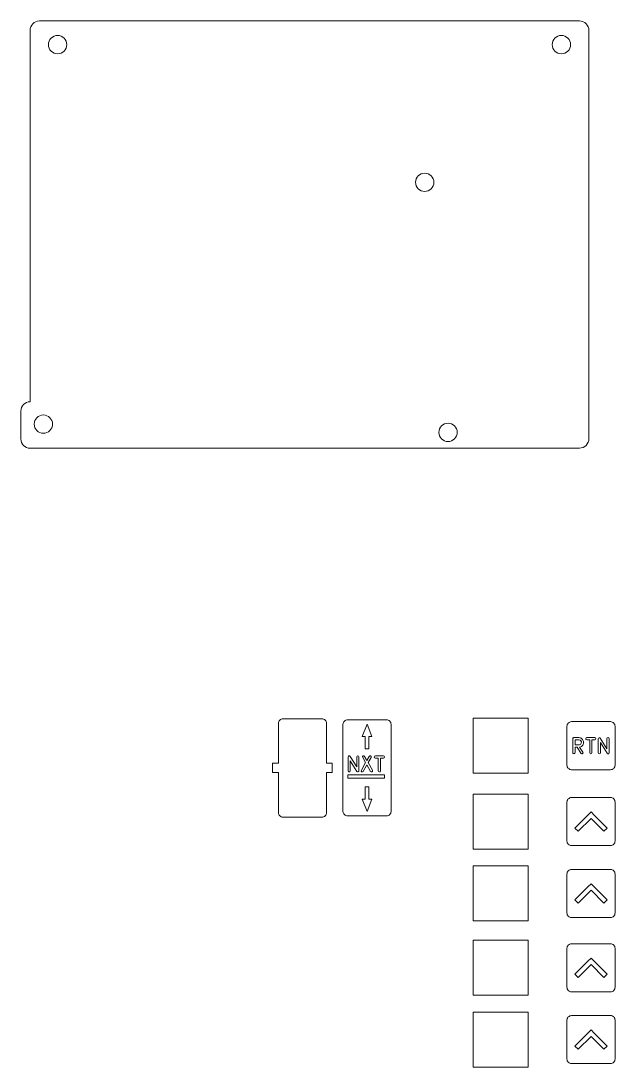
# Model space of a CAD drawing. Header units: millimetres. Extents: x -246 to 62, y -173 to 125.
# Drawn here: x -246.4 to -116.7, y -103.7 to 124.9 of the extents above; entities that cross this region are included whole.
import ezdxf

# ---------------------------------------------------------------- set-up
doc = ezdxf.new("R2010")
doc.units = ezdxf.units.MM
doc.header["$MEASUREMENT"] = 0
doc.layers.add('Cut', color=7, linetype='Continuous')
doc.layers.add('Engrave', color=7, linetype='Continuous')

msp = doc.modelspace()

# ---------------------------------------------------------------- linework, layer by layer
at = {"layer": 'Cut', "color": 250, "lineweight": 9}
for centre in [(-238.3665, 119.7072), (-128.3665, 119.7072), (-158.2131, 89.6228), (-241.4665, 36.7976), (-153.1131, 34.9976)]:
    msp.add_ellipse(centre, major_axis=(0, 2), ratio=1, dxfattribs=at)
for points, knots in [([(-242.299, 124.8822), (-242.299, 124.8822), (-124.4339, 124.8822), (-124.4339, 124.8822), (-124.4339, 124.8822), (-123.2968, 124.8822), (-122.3665, 123.9384), (-122.3665, 122.7847), (-122.3665, 122.7847), (-122.3665, 122.7847), (-122.3665, 33.6423), (-122.3665, 33.6423), (-122.3665, 33.6423), (-122.3665, 32.4886), (-123.2968, 31.5448), (-124.4339, 31.5448), (-124.4339, 31.5448), (-124.4339, 31.5448), (-228.3667, 31.5448), (-228.3667, 31.5448), (-228.3667, 31.5448), (-228.3667, 31.5448), (-242.299, 31.5448), (-242.299, 31.5448), (-242.299, 31.5448), (-242.299, 31.5448), (-244.3665, 31.5448), (-244.3665, 31.5448), (-244.3665, 31.5448), (-245.4667, 31.5448), (-246.3666, 32.4579), (-246.3666, 33.5739), (-246.3666, 33.5739), (-246.3666, 33.5739), (-246.3666, 39.6611), (-246.3666, 39.6611), (-246.3666, 39.6611), (-246.3666, 40.7771), (-245.4667, 41.6902), (-244.3665, 41.6902), (-244.3665, 41.6902), (-244.3665, 41.6902), (-244.3665, 122.7847), (-244.3665, 122.7847), (-244.3665, 122.7847), (-244.3665, 123.9384), (-243.4362, 124.8822), (-242.299, 124.8822)], [0, 0, 0, 0, 0.07692308, 0.07692308, 0.07692308, 0.07692308, 0.15384615, 0.15384615, 0.15384615, 0.15384615, 0.23076923, 0.23076923, 0.23076923, 0.23076923, 0.30769231, 0.30769231, 0.30769231, 0.30769231, 0.38461538, 0.38461538, 0.38461538, 0.38461538, 0.46153846, 0.46153846, 0.46153846, 0.46153846, 0.53846154, 0.53846154, 0.53846154, 0.53846154, 0.61538462, 0.61538462, 0.61538462, 0.61538462, 0.69230769, 0.69230769, 0.69230769, 0.69230769, 0.76923077, 0.76923077, 0.76923077, 0.76923077, 0.84615385, 0.84615385, 0.84615385, 0.84615385, 1, 1, 1, 1]), ([(-179.6633, -39.2931), (-179.6633, -39.2931), (-178.4133, -39.2931), (-178.4133, -39.2931), (-178.4133, -39.2931), (-178.4133, -39.2931), (-178.4133, -37.2931), (-178.4133, -37.2931), (-178.4133, -37.2931), (-178.4133, -37.2931), (-179.6633, -37.2931), (-179.6633, -37.2931), (-179.6633, -37.2931), (-179.6633, -37.2931), (-179.6633, -28.5431), (-179.6633, -28.5431), (-179.6633, -28.5431), (-179.6631, -28.2781), (-179.7682, -28.0238), (-179.9555, -27.8363), (-179.9555, -27.8363), (-180.1428, -27.6487), (-180.3982, -27.5433), (-180.6633, -27.5431), (-180.6633, -27.5431), (-180.6633, -27.5431), (-189.1633, -27.5431), (-189.1633, -27.5431), (-189.1633, -27.5431), (-189.4283, -27.5429), (-189.6826, -27.6481), (-189.8701, -27.8354), (-189.8701, -27.8354), (-190.0577, -28.0227), (-190.1631, -28.2781), (-190.1633, -28.5431), (-190.1633, -28.5431), (-190.1633, -28.5431), (-190.1633, -37.2931), (-190.1633, -37.2931), (-190.1633, -37.2931), (-190.1633, -37.2931), (-191.4133, -37.2931), (-191.4133, -37.2931), (-191.4133, -37.2931), (-191.4133, -37.2931), (-191.4133, -39.2931), (-191.4133, -39.2931), (-191.4133, -39.2931), (-191.4133, -39.2931), (-190.1633, -39.2931), (-190.1633, -39.2931), (-190.1633, -39.2931), (-190.1633, -39.2931), (-190.1633, -48.0431), (-190.1633, -48.0431), (-190.1633, -48.0431), (-190.1634, -48.3082), (-190.0583, -48.5624), (-189.871, -48.75), (-189.871, -48.75), (-189.6837, -48.9375), (-189.4283, -49.0429), (-189.1633, -49.0431), (-189.1633, -49.0431), (-189.1633, -49.0431), (-180.6633, -49.0431), (-180.6633, -49.0431), (-180.6633, -49.0431), (-180.3982, -49.0433), (-180.144, -48.9381), (-179.9564, -48.7509), (-179.9564, -48.7509), (-179.7689, -48.5636), (-179.6634, -48.3082), (-179.6633, -48.0431), (-179.6633, -48.0431), (-179.6633, -48.0431), (-179.6633, -39.2931), (-179.6633, -39.2931)], [0, 0, 0, 0, 0.04761905, 0.04761905, 0.04761905, 0.04761905, 0.0952381, 0.0952381, 0.0952381, 0.0952381, 0.14285714, 0.14285714, 0.14285714, 0.14285714, 0.19047619, 0.19047619, 0.19047619, 0.19047619, 0.23809524, 0.23809524, 0.23809524, 0.23809524, 0.28571429, 0.28571429, 0.28571429, 0.28571429, 0.33333333, 0.33333333, 0.33333333, 0.33333333, 0.38095238, 0.38095238, 0.38095238, 0.38095238, 0.42857143, 0.42857143, 0.42857143, 0.42857143, 0.47619048, 0.47619048, 0.47619048, 0.47619048, 0.52380952, 0.52380952, 0.52380952, 0.52380952, 0.57142857, 0.57142857, 0.57142857, 0.57142857, 0.61904762, 0.61904762, 0.61904762, 0.61904762, 0.66666667, 0.66666667, 0.66666667, 0.66666667, 0.71428571, 0.71428571, 0.71428571, 0.71428571, 0.76190476, 0.76190476, 0.76190476, 0.76190476, 0.80952381, 0.80952381, 0.80952381, 0.80952381, 0.85714286, 0.85714286, 0.85714286, 0.85714286, 0.9047619, 0.9047619, 0.9047619, 0.9047619, 1, 1, 1, 1]), ([(-166.5522, -48.793), (-166.5522, -48.793), (-175.0522, -48.793), (-175.0522, -48.793), (-175.0522, -48.793), (-175.3172, -48.7931), (-175.5715, -48.6904), (-175.759, -48.5075), (-175.759, -48.5075), (-175.9466, -48.3246), (-176.052, -48.0751), (-176.0522, -47.8163), (-176.0522, -47.8163), (-176.0522, -47.8163), (-176.0522, -28.7699), (-176.0522, -28.7699), (-176.0522, -28.7699), (-176.0523, -28.511), (-175.9472, -28.2627), (-175.7599, -28.0795), (-175.7599, -28.0795), (-175.5726, -27.8963), (-175.3172, -27.7933), (-175.0522, -27.7932), (-175.0522, -27.7932), (-175.0522, -27.7932), (-166.5522, -27.7932), (-166.5522, -27.7932), (-166.5522, -27.7932), (-166.2871, -27.793), (-166.0329, -27.8957), (-165.8453, -28.0786), (-165.8453, -28.0786), (-165.6578, -28.2615), (-165.5523, -28.511), (-165.5522, -28.7699), (-165.5522, -28.7699), (-165.5522, -28.7699), (-165.5522, -47.8163), (-165.5522, -47.8163), (-165.5522, -47.8163), (-165.552, -48.0751), (-165.6571, -48.3235), (-165.8444, -48.5066), (-165.8444, -48.5066), (-166.0317, -48.6898), (-166.2871, -48.7928), (-166.5522, -48.793)], [0, 0, 0, 0, 0.07692308, 0.07692308, 0.07692308, 0.07692308, 0.15384615, 0.15384615, 0.15384615, 0.15384615, 0.23076923, 0.23076923, 0.23076923, 0.23076923, 0.30769231, 0.30769231, 0.30769231, 0.30769231, 0.38461538, 0.38461538, 0.38461538, 0.38461538, 0.46153846, 0.46153846, 0.46153846, 0.46153846, 0.53846154, 0.53846154, 0.53846154, 0.53846154, 0.61538462, 0.61538462, 0.61538462, 0.61538462, 0.69230769, 0.69230769, 0.69230769, 0.69230769, 0.76923077, 0.76923077, 0.76923077, 0.76923077, 0.84615385, 0.84615385, 0.84615385, 0.84615385, 1, 1, 1, 1]), ([(-147.6575, -39.4445), (-147.6575, -39.4445), (-135.6575, -39.4445), (-135.6575, -39.4445), (-135.6575, -39.4445), (-135.6575, -39.4445), (-135.6575, -27.4445), (-135.6575, -27.4445), (-135.6575, -27.4445), (-135.6575, -27.4445), (-147.6575, -27.4445), (-147.6575, -27.4445), (-147.6575, -27.4445), (-147.6575, -27.4445), (-147.6575, -39.4445), (-147.6575, -39.4445)], [0, 0, 0, 0, 0.2, 0.2, 0.2, 0.2, 0.4, 0.4, 0.4, 0.4, 0.6, 0.6, 0.6, 0.6, 1, 1, 1, 1]), ([(-117.6521, -38.6945), (-117.6521, -38.6945), (-126.1521, -38.6945), (-126.1521, -38.6945), (-126.1521, -38.6945), (-126.4171, -38.6947), (-126.6714, -38.5896), (-126.8589, -38.4023), (-126.8589, -38.4023), (-127.0465, -38.215), (-127.1519, -37.9596), (-127.1521, -37.6945), (-127.1521, -37.6945), (-127.1521, -37.6945), (-127.1521, -29.1945), (-127.1521, -29.1945), (-127.1521, -29.1945), (-127.1522, -28.9295), (-127.0471, -28.6752), (-126.8598, -28.4877), (-126.8598, -28.4877), (-126.6725, -28.3001), (-126.4171, -28.1947), (-126.1521, -28.1945), (-126.1521, -28.1945), (-126.1521, -28.1945), (-117.6521, -28.1945), (-117.6521, -28.1945), (-117.6521, -28.1945), (-117.387, -28.1944), (-117.1328, -28.2995), (-116.9452, -28.4868), (-116.9452, -28.4868), (-116.7577, -28.6741), (-116.6522, -28.9295), (-116.6521, -29.1945), (-116.6521, -29.1945), (-116.6521, -29.1945), (-116.6521, -37.6945), (-116.6521, -37.6945), (-116.6521, -37.6945), (-116.6519, -37.9596), (-116.757, -38.2138), (-116.9443, -38.4014), (-116.9443, -38.4014), (-117.1316, -38.5889), (-117.387, -38.6944), (-117.6521, -38.6945)], [0, 0, 0, 0, 0.07692308, 0.07692308, 0.07692308, 0.07692308, 0.15384615, 0.15384615, 0.15384615, 0.15384615, 0.23076923, 0.23076923, 0.23076923, 0.23076923, 0.30769231, 0.30769231, 0.30769231, 0.30769231, 0.38461538, 0.38461538, 0.38461538, 0.38461538, 0.46153846, 0.46153846, 0.46153846, 0.46153846, 0.53846154, 0.53846154, 0.53846154, 0.53846154, 0.61538462, 0.61538462, 0.61538462, 0.61538462, 0.69230769, 0.69230769, 0.69230769, 0.69230769, 0.76923077, 0.76923077, 0.76923077, 0.76923077, 0.84615385, 0.84615385, 0.84615385, 0.84615385, 1, 1, 1, 1]), ([(-147.6575, -56.025), (-147.6575, -56.025), (-135.6575, -56.025), (-135.6575, -56.025), (-135.6575, -56.025), (-135.6575, -56.025), (-135.6575, -44.025), (-135.6575, -44.025), (-135.6575, -44.025), (-135.6575, -44.025), (-147.6575, -44.025), (-147.6575, -44.025), (-147.6575, -44.025), (-147.6575, -44.025), (-147.6575, -56.025), (-147.6575, -56.025)], [0, 0, 0, 0, 0.2, 0.2, 0.2, 0.2, 0.4, 0.4, 0.4, 0.4, 0.6, 0.6, 0.6, 0.6, 1, 1, 1, 1]), ([(-117.6521, -55.275), (-117.6521, -55.275), (-126.1521, -55.275), (-126.1521, -55.275), (-126.1521, -55.275), (-126.4171, -55.2752), (-126.6714, -55.1701), (-126.8589, -54.9828), (-126.8589, -54.9828), (-127.0465, -54.7955), (-127.1519, -54.5401), (-127.1521, -54.275), (-127.1521, -54.275), (-127.1521, -54.275), (-127.1521, -45.775), (-127.1521, -45.775), (-127.1521, -45.775), (-127.1522, -45.51), (-127.0471, -45.2557), (-126.8598, -45.0682), (-126.8598, -45.0682), (-126.6725, -44.8806), (-126.4171, -44.7752), (-126.1521, -44.775), (-126.1521, -44.775), (-126.1521, -44.775), (-117.6521, -44.775), (-117.6521, -44.775), (-117.6521, -44.775), (-117.387, -44.7749), (-117.1328, -44.88), (-116.9452, -45.0673), (-116.9452, -45.0673), (-116.7577, -45.2546), (-116.6522, -45.51), (-116.6521, -45.775), (-116.6521, -45.775), (-116.6521, -45.775), (-116.6521, -54.275), (-116.6521, -54.275), (-116.6521, -54.275), (-116.6519, -54.5401), (-116.757, -54.7943), (-116.9443, -54.9819), (-116.9443, -54.9819), (-117.1316, -55.1694), (-117.387, -55.2749), (-117.6521, -55.275)], [0, 0, 0, 0, 0.07692308, 0.07692308, 0.07692308, 0.07692308, 0.15384615, 0.15384615, 0.15384615, 0.15384615, 0.23076923, 0.23076923, 0.23076923, 0.23076923, 0.30769231, 0.30769231, 0.30769231, 0.30769231, 0.38461538, 0.38461538, 0.38461538, 0.38461538, 0.46153846, 0.46153846, 0.46153846, 0.46153846, 0.53846154, 0.53846154, 0.53846154, 0.53846154, 0.61538462, 0.61538462, 0.61538462, 0.61538462, 0.69230769, 0.69230769, 0.69230769, 0.69230769, 0.76923077, 0.76923077, 0.76923077, 0.76923077, 0.84615385, 0.84615385, 0.84615385, 0.84615385, 1, 1, 1, 1]), ([(-147.6575, -71.7237), (-147.6575, -71.7237), (-135.6575, -71.7237), (-135.6575, -71.7237), (-135.6575, -71.7237), (-135.6575, -71.7237), (-135.6575, -59.7237), (-135.6575, -59.7237), (-135.6575, -59.7237), (-135.6575, -59.7237), (-147.6575, -59.7237), (-147.6575, -59.7237), (-147.6575, -59.7237), (-147.6575, -59.7237), (-147.6575, -71.7237), (-147.6575, -71.7237)], [0, 0, 0, 0, 0.2, 0.2, 0.2, 0.2, 0.4, 0.4, 0.4, 0.4, 0.6, 0.6, 0.6, 0.6, 1, 1, 1, 1]), ([(-117.6521, -70.9737), (-117.6521, -70.9737), (-126.1521, -70.9737), (-126.1521, -70.9737), (-126.1521, -70.9737), (-126.4171, -70.9739), (-126.6714, -70.8688), (-126.8589, -70.6815), (-126.8589, -70.6815), (-127.0465, -70.4942), (-127.1519, -70.2388), (-127.1521, -69.9737), (-127.1521, -69.9737), (-127.1521, -69.9737), (-127.1521, -61.4737), (-127.1521, -61.4737), (-127.1521, -61.4737), (-127.1522, -61.2087), (-127.0471, -60.9544), (-126.8598, -60.7669), (-126.8598, -60.7669), (-126.6725, -60.5793), (-126.4171, -60.4739), (-126.1521, -60.4737), (-126.1521, -60.4737), (-126.1521, -60.4737), (-117.6521, -60.4737), (-117.6521, -60.4737), (-117.6521, -60.4737), (-117.387, -60.4736), (-117.1328, -60.5787), (-116.9452, -60.766), (-116.9452, -60.766), (-116.7577, -60.9533), (-116.6522, -61.2087), (-116.6521, -61.4737), (-116.6521, -61.4737), (-116.6521, -61.4737), (-116.6521, -69.9737), (-116.6521, -69.9737), (-116.6521, -69.9737), (-116.6519, -70.2388), (-116.757, -70.493), (-116.9443, -70.6806), (-116.9443, -70.6806), (-117.1316, -70.8681), (-117.387, -70.9736), (-117.6521, -70.9737)], [0, 0, 0, 0, 0.07692308, 0.07692308, 0.07692308, 0.07692308, 0.15384615, 0.15384615, 0.15384615, 0.15384615, 0.23076923, 0.23076923, 0.23076923, 0.23076923, 0.30769231, 0.30769231, 0.30769231, 0.30769231, 0.38461538, 0.38461538, 0.38461538, 0.38461538, 0.46153846, 0.46153846, 0.46153846, 0.46153846, 0.53846154, 0.53846154, 0.53846154, 0.53846154, 0.61538462, 0.61538462, 0.61538462, 0.61538462, 0.69230769, 0.69230769, 0.69230769, 0.69230769, 0.76923077, 0.76923077, 0.76923077, 0.76923077, 0.84615385, 0.84615385, 0.84615385, 0.84615385, 1, 1, 1, 1]), ([(-147.6575, -87.9514), (-147.6575, -87.9514), (-135.6575, -87.9514), (-135.6575, -87.9514), (-135.6575, -87.9514), (-135.6575, -87.9514), (-135.6575, -75.9514), (-135.6575, -75.9514), (-135.6575, -75.9514), (-135.6575, -75.9514), (-147.6575, -75.9514), (-147.6575, -75.9514), (-147.6575, -75.9514), (-147.6575, -75.9514), (-147.6575, -87.9514), (-147.6575, -87.9514)], [0, 0, 0, 0, 0.2, 0.2, 0.2, 0.2, 0.4, 0.4, 0.4, 0.4, 0.6, 0.6, 0.6, 0.6, 1, 1, 1, 1]), ([(-117.6521, -87.2014), (-117.6521, -87.2014), (-126.1521, -87.2014), (-126.1521, -87.2014), (-126.1521, -87.2014), (-126.4171, -87.2016), (-126.6714, -87.0965), (-126.8589, -86.9092), (-126.8589, -86.9092), (-127.0465, -86.7219), (-127.1519, -86.4665), (-127.1521, -86.2014), (-127.1521, -86.2014), (-127.1521, -86.2014), (-127.1521, -77.7014), (-127.1521, -77.7014), (-127.1521, -77.7014), (-127.1522, -77.4364), (-127.0471, -77.1821), (-126.8598, -76.9946), (-126.8598, -76.9946), (-126.6725, -76.807), (-126.4171, -76.7016), (-126.1521, -76.7014), (-126.1521, -76.7014), (-126.1521, -76.7014), (-117.6521, -76.7014), (-117.6521, -76.7014), (-117.6521, -76.7014), (-117.387, -76.7013), (-117.1328, -76.8064), (-116.9452, -76.9937), (-116.9452, -76.9937), (-116.7577, -77.181), (-116.6522, -77.4364), (-116.6521, -77.7014), (-116.6521, -77.7014), (-116.6521, -77.7014), (-116.6521, -86.2014), (-116.6521, -86.2014), (-116.6521, -86.2014), (-116.6519, -86.4665), (-116.757, -86.7207), (-116.9443, -86.9083), (-116.9443, -86.9083), (-117.1316, -87.0958), (-117.387, -87.2013), (-117.6521, -87.2014)], [0, 0, 0, 0, 0.07692308, 0.07692308, 0.07692308, 0.07692308, 0.15384615, 0.15384615, 0.15384615, 0.15384615, 0.23076923, 0.23076923, 0.23076923, 0.23076923, 0.30769231, 0.30769231, 0.30769231, 0.30769231, 0.38461538, 0.38461538, 0.38461538, 0.38461538, 0.46153846, 0.46153846, 0.46153846, 0.46153846, 0.53846154, 0.53846154, 0.53846154, 0.53846154, 0.61538462, 0.61538462, 0.61538462, 0.61538462, 0.69230769, 0.69230769, 0.69230769, 0.69230769, 0.76923077, 0.76923077, 0.76923077, 0.76923077, 0.84615385, 0.84615385, 0.84615385, 0.84615385, 1, 1, 1, 1]), ([(-147.6575, -103.6501), (-147.6575, -103.6501), (-135.6575, -103.6501), (-135.6575, -103.6501), (-135.6575, -103.6501), (-135.6575, -103.6501), (-135.6575, -91.6501), (-135.6575, -91.6501), (-135.6575, -91.6501), (-135.6575, -91.6501), (-147.6575, -91.6501), (-147.6575, -91.6501), (-147.6575, -91.6501), (-147.6575, -91.6501), (-147.6575, -103.6501), (-147.6575, -103.6501)], [0, 0, 0, 0, 0.2, 0.2, 0.2, 0.2, 0.4, 0.4, 0.4, 0.4, 0.6, 0.6, 0.6, 0.6, 1, 1, 1, 1]), ([(-117.6521, -102.9001), (-117.6521, -102.9001), (-126.1521, -102.9001), (-126.1521, -102.9001), (-126.1521, -102.9001), (-126.4171, -102.9003), (-126.6714, -102.7952), (-126.8589, -102.6079), (-126.8589, -102.6079), (-127.0465, -102.4206), (-127.1519, -102.1652), (-127.1521, -101.9001), (-127.1521, -101.9001), (-127.1521, -101.9001), (-127.1521, -93.4001), (-127.1521, -93.4001), (-127.1521, -93.4001), (-127.1522, -93.1351), (-127.0471, -92.8808), (-126.8598, -92.6933), (-126.8598, -92.6933), (-126.6725, -92.5057), (-126.4171, -92.4003), (-126.1521, -92.4001), (-126.1521, -92.4001), (-126.1521, -92.4001), (-117.6521, -92.4001), (-117.6521, -92.4001), (-117.6521, -92.4001), (-117.387, -92.4), (-117.1328, -92.5051), (-116.9452, -92.6924), (-116.9452, -92.6924), (-116.7577, -92.8797), (-116.6522, -93.1351), (-116.6521, -93.4001), (-116.6521, -93.4001), (-116.6521, -93.4001), (-116.6521, -101.9001), (-116.6521, -101.9001), (-116.6521, -101.9001), (-116.6519, -102.1652), (-116.757, -102.4194), (-116.9443, -102.607), (-116.9443, -102.607), (-117.1316, -102.7945), (-117.387, -102.9), (-117.6521, -102.9001)], [0, 0, 0, 0, 0.07692308, 0.07692308, 0.07692308, 0.07692308, 0.15384615, 0.15384615, 0.15384615, 0.15384615, 0.23076923, 0.23076923, 0.23076923, 0.23076923, 0.30769231, 0.30769231, 0.30769231, 0.30769231, 0.38461538, 0.38461538, 0.38461538, 0.38461538, 0.46153846, 0.46153846, 0.46153846, 0.46153846, 0.53846154, 0.53846154, 0.53846154, 0.53846154, 0.61538462, 0.61538462, 0.61538462, 0.61538462, 0.69230769, 0.69230769, 0.69230769, 0.69230769, 0.76923077, 0.76923077, 0.76923077, 0.76923077, 0.84615385, 0.84615385, 0.84615385, 0.84615385, 1, 1, 1, 1])]:
    msp.add_open_spline(points, degree=3, knots=knots, dxfattribs=at)
at = {"layer": 'Engrave', "color": 240, "lineweight": 9}
for points, knots in [([(-170.4108, -34.1483), (-170.4108, -34.1483), (-170.4108, -31.4363), (-170.4108, -31.4363), (-170.4108, -31.4363), (-170.4108, -31.4363), (-169.7659, -31.4363), (-169.7659, -31.4363), (-169.7659, -31.4363), (-169.7659, -31.4363), (-170.8023, -28.7684), (-170.8023, -28.7684), (-170.8023, -28.7684), (-170.8023, -28.7684), (-171.8385, -31.4363), (-171.8385, -31.4363), (-171.8385, -31.4363), (-171.8385, -31.4363), (-171.1936, -31.4363), (-171.1936, -31.4363), (-171.1936, -31.4363), (-171.1936, -31.4363), (-171.1936, -34.1483), (-171.1936, -34.1483), (-171.1936, -34.1483), (-171.1936, -34.1483), (-170.4108, -34.1483), (-170.4108, -34.1483)], [0, 0, 0, 0, 0.125, 0.125, 0.125, 0.125, 0.25, 0.25, 0.25, 0.25, 0.375, 0.375, 0.375, 0.375, 0.5, 0.5, 0.5, 0.5, 0.625, 0.625, 0.625, 0.625, 0.75, 0.75, 0.75, 0.75, 1, 1, 1, 1]), ([(-123.691, -34.8351), (-123.6175, -34.965), (-123.6381, -35.0738), (-123.7527, -35.1626), (-123.7527, -35.1626), (-123.808, -35.2014), (-123.8715, -35.2149), (-123.9432, -35.2019), (-123.9432, -35.2019), (-124.0149, -35.1896), (-124.0673, -35.1537), (-124.1008, -35.0955), (-124.1008, -35.0955), (-124.1008, -35.0955), (-124.9498, -33.7532), (-124.9498, -33.7532), (-124.9498, -33.7532), (-124.9498, -33.7532), (-125.3808, -33.7532), (-125.3808, -33.7532), (-125.3808, -33.7532), (-125.3808, -33.7532), (-125.3808, -34.9662), (-125.3808, -34.9662), (-125.3808, -34.9662), (-125.3808, -35.0661), (-125.426, -35.1379), (-125.5166, -35.1825), (-125.5166, -35.1825), (-125.6077, -35.2266), (-125.6924, -35.2184), (-125.7717, -35.1573), (-125.7717, -35.1573), (-125.8347, -35.1102), (-125.8664, -35.0467), (-125.8664, -34.9662), (-125.8664, -34.9662), (-125.8664, -34.9662), (-125.8664, -31.9224), (-125.8664, -31.9224), (-125.8664, -31.9224), (-125.8664, -31.8559), (-125.8429, -31.7989), (-125.7964, -31.7519), (-125.7964, -31.7519), (-125.75, -31.7048), (-125.693, -31.6813), (-125.6253, -31.6813), (-125.6253, -31.6813), (-125.6253, -31.6813), (-124.5559, -31.6813), (-124.5559, -31.6813), (-124.5559, -31.6813), (-124.2983, -31.6813), (-124.0749, -31.763), (-123.8856, -31.9265), (-123.8856, -31.9265), (-123.6963, -32.0905), (-123.5781, -32.2981), (-123.5322, -32.5497), (-123.5322, -32.5497), (-123.484, -32.8196), (-123.5411, -33.0718), (-123.7039, -33.3064), (-123.7039, -33.3064), (-123.8662, -33.5416), (-124.082, -33.6839), (-124.3507, -33.7344), (-124.3507, -33.7344), (-124.3507, -33.7344), (-124.3836, -33.7397), (-124.3836, -33.7397), (-124.3836, -33.7397), (-124.3836, -33.7397), (-123.691, -34.8351), (-123.691, -34.8351)], [0, 0, 0, 0, 0.05, 0.05, 0.05, 0.05, 0.1, 0.1, 0.1, 0.1, 0.15, 0.15, 0.15, 0.15, 0.2, 0.2, 0.2, 0.2, 0.25, 0.25, 0.25, 0.25, 0.3, 0.3, 0.3, 0.3, 0.35, 0.35, 0.35, 0.35, 0.4, 0.4, 0.4, 0.4, 0.45, 0.45, 0.45, 0.45, 0.5, 0.5, 0.5, 0.5, 0.55, 0.55, 0.55, 0.55, 0.6, 0.6, 0.6, 0.6, 0.65, 0.65, 0.65, 0.65, 0.7, 0.7, 0.7, 0.7, 0.75, 0.75, 0.75, 0.75, 0.8, 0.8, 0.8, 0.8, 0.85, 0.85, 0.85, 0.85, 0.9, 0.9, 0.9, 0.9, 1, 1, 1, 1]), ([(-122.1858, -34.9679), (-122.1858, -34.9679), (-122.1858, -32.1669), (-122.1858, -32.1669), (-122.1858, -32.1669), (-122.1858, -32.1669), (-122.8178, -32.1669), (-122.8178, -32.1669), (-122.8178, -32.1669), (-122.9784, -32.1546), (-123.0589, -32.0735), (-123.0583, -31.9253), (-123.0583, -31.9253), (-123.0577, -31.7765), (-122.9772, -31.6948), (-122.8178, -31.6813), (-122.8178, -31.6813), (-122.8178, -31.6813), (-121.0693, -31.6813), (-121.0693, -31.6813), (-121.0693, -31.6813), (-120.9111, -31.6936), (-120.8312, -31.7754), (-120.8306, -31.9253), (-120.8306, -31.9253), (-120.83, -32.0746), (-120.9099, -32.1558), (-121.0693, -32.1669), (-121.0693, -32.1669), (-121.0693, -32.1669), (-121.6996, -32.1669), (-121.6996, -32.1669), (-121.6996, -32.1669), (-121.6996, -32.1669), (-121.6996, -34.9679), (-121.6996, -34.9679), (-121.6996, -34.9679), (-121.726, -35.1308), (-121.8107, -35.2114), (-121.9541, -35.209), (-121.9541, -35.209), (-122.097, -35.2066), (-122.174, -35.1261), (-122.1858, -34.9679)], [0, 0, 0, 0, 0.08333333, 0.08333333, 0.08333333, 0.08333333, 0.16666667, 0.16666667, 0.16666667, 0.16666667, 0.25, 0.25, 0.25, 0.25, 0.33333333, 0.33333333, 0.33333333, 0.33333333, 0.41666667, 0.41666667, 0.41666667, 0.41666667, 0.5, 0.5, 0.5, 0.5, 0.58333333, 0.58333333, 0.58333333, 0.58333333, 0.66666667, 0.66666667, 0.66666667, 0.66666667, 0.75, 0.75, 0.75, 0.75, 0.83333333, 0.83333333, 0.83333333, 0.83333333, 1, 1, 1, 1]), ([(-117.9379, -34.9715), (-117.9379, -35.092), (-117.9961, -35.1684), (-118.1125, -35.2014), (-118.1125, -35.2014), (-118.2295, -35.2337), (-118.3194, -35.1996), (-118.3841, -35.0985), (-118.3841, -35.0985), (-118.3841, -35.0985), (-119.8311, -32.7784), (-119.8311, -32.7784), (-119.8311, -32.7784), (-119.8311, -32.7784), (-119.8311, -34.9715), (-119.8311, -34.9715), (-119.8311, -34.9715), (-119.8563, -35.132), (-119.9375, -35.2125), (-120.0745, -35.2125), (-120.0745, -35.2125), (-120.212, -35.2125), (-120.2926, -35.132), (-120.3167, -34.9715), (-120.3167, -34.9715), (-120.3167, -34.9715), (-120.3167, -31.9294), (-120.3167, -31.9294), (-120.3167, -31.9294), (-120.2996, -31.8101), (-120.2385, -31.7313), (-120.1333, -31.6931), (-120.1333, -31.6931), (-120.028, -31.6554), (-119.9404, -31.6913), (-119.8704, -31.8001), (-119.8704, -31.8001), (-119.8704, -31.8001), (-118.4235, -34.1236), (-118.4235, -34.1236), (-118.4235, -34.1236), (-118.4235, -34.1236), (-118.4235, -31.9294), (-118.4235, -31.9294), (-118.4235, -31.9294), (-118.4017, -31.7654), (-118.3183, -31.6837), (-118.173, -31.6854), (-118.173, -31.6854), (-118.0278, -31.6872), (-117.9496, -31.7683), (-117.9379, -31.9294), (-117.9379, -31.9294), (-117.9379, -31.9294), (-117.9379, -34.9715), (-117.9379, -34.9715)], [0, 0, 0, 0, 0.06666667, 0.06666667, 0.06666667, 0.06666667, 0.13333333, 0.13333333, 0.13333333, 0.13333333, 0.2, 0.2, 0.2, 0.2, 0.26666667, 0.26666667, 0.26666667, 0.26666667, 0.33333333, 0.33333333, 0.33333333, 0.33333333, 0.4, 0.4, 0.4, 0.4, 0.46666667, 0.46666667, 0.46666667, 0.46666667, 0.53333333, 0.53333333, 0.53333333, 0.53333333, 0.6, 0.6, 0.6, 0.6, 0.66666667, 0.66666667, 0.66666667, 0.66666667, 0.73333333, 0.73333333, 0.73333333, 0.73333333, 0.8, 0.8, 0.8, 0.8, 0.86666667, 0.86666667, 0.86666667, 0.86666667, 1, 1, 1, 1]), ([(-124.5559, -33.2694), (-124.4383, -33.2694), (-124.3301, -33.2341), (-124.2307, -33.1623), (-124.2307, -33.1623), (-124.1314, -33.0912), (-124.0649, -32.9983), (-124.0302, -32.8837), (-124.0302, -32.8837), (-123.9761, -32.7067), (-124.0008, -32.5468), (-124.1043, -32.4039), (-124.1043, -32.4039), (-124.2078, -32.261), (-124.3501, -32.1822), (-124.5312, -32.1669), (-124.5312, -32.1669), (-124.5312, -32.1669), (-125.3808, -32.1669), (-125.3808, -32.1669), (-125.3808, -32.1669), (-125.3808, -32.1669), (-125.3808, -33.2694), (-125.3808, -33.2694), (-125.3808, -33.2694), (-125.3808, -33.2694), (-124.5559, -33.2694), (-124.5559, -33.2694)], [0, 0, 0, 0, 0.125, 0.125, 0.125, 0.125, 0.25, 0.25, 0.25, 0.25, 0.375, 0.375, 0.375, 0.375, 0.5, 0.5, 0.5, 0.5, 0.625, 0.625, 0.625, 0.625, 0.75, 0.75, 0.75, 0.75, 1, 1, 1, 1]), ([(-172.5632, -38.9416), (-172.5632, -39.0621), (-172.6214, -39.1385), (-172.7378, -39.1715), (-172.7378, -39.1715), (-172.8548, -39.2038), (-172.9447, -39.1697), (-173.0094, -39.0686), (-173.0094, -39.0686), (-173.0094, -39.0686), (-174.4564, -36.7485), (-174.4564, -36.7485), (-174.4564, -36.7485), (-174.4564, -36.7485), (-174.4564, -38.9416), (-174.4564, -38.9416), (-174.4564, -38.9416), (-174.4816, -39.1021), (-174.5628, -39.1826), (-174.6998, -39.1826), (-174.6998, -39.1826), (-174.8373, -39.1826), (-174.9179, -39.1021), (-174.942, -38.9416), (-174.942, -38.9416), (-174.942, -38.9416), (-174.942, -35.8995), (-174.942, -35.8995), (-174.942, -35.8995), (-174.9249, -35.7802), (-174.8638, -35.7014), (-174.7586, -35.6632), (-174.7586, -35.6632), (-174.6533, -35.6255), (-174.5657, -35.6614), (-174.4957, -35.7702), (-174.4957, -35.7702), (-174.4957, -35.7702), (-173.0488, -38.0937), (-173.0488, -38.0937), (-173.0488, -38.0937), (-173.0488, -38.0937), (-173.0488, -35.8995), (-173.0488, -35.8995), (-173.0488, -35.8995), (-173.027, -35.7355), (-172.9436, -35.6538), (-172.7983, -35.6555), (-172.7983, -35.6555), (-172.6531, -35.6573), (-172.5749, -35.7384), (-172.5632, -35.8995), (-172.5632, -35.8995), (-172.5632, -35.8995), (-172.5632, -38.9416), (-172.5632, -38.9416)], [0, 0, 0, 0, 0.06666667, 0.06666667, 0.06666667, 0.06666667, 0.13333333, 0.13333333, 0.13333333, 0.13333333, 0.2, 0.2, 0.2, 0.2, 0.26666667, 0.26666667, 0.26666667, 0.26666667, 0.33333333, 0.33333333, 0.33333333, 0.33333333, 0.4, 0.4, 0.4, 0.4, 0.46666667, 0.46666667, 0.46666667, 0.46666667, 0.53333333, 0.53333333, 0.53333333, 0.53333333, 0.6, 0.6, 0.6, 0.6, 0.66666667, 0.66666667, 0.66666667, 0.66666667, 0.73333333, 0.73333333, 0.73333333, 0.73333333, 0.8, 0.8, 0.8, 0.8, 0.86666667, 0.86666667, 0.86666667, 0.86666667, 1, 1, 1, 1]), ([(-172.0428, -38.8175), (-172.0428, -38.8175), (-171.1109, -37.1501), (-171.1109, -37.1501), (-171.1109, -37.1501), (-171.1109, -37.1501), (-171.7465, -36.0112), (-171.7465, -36.0112), (-171.7465, -36.0112), (-171.8077, -35.8607), (-171.7759, -35.7508), (-171.6518, -35.6814), (-171.6518, -35.6814), (-171.5278, -35.612), (-171.4178, -35.6432), (-171.3208, -35.7755), (-171.3208, -35.7755), (-171.3208, -35.7755), (-170.8352, -36.6521), (-170.8352, -36.6521), (-170.8352, -36.6521), (-170.8352, -36.6521), (-170.346, -35.7755), (-170.346, -35.7755), (-170.346, -35.7755), (-170.2496, -35.6432), (-170.1402, -35.612), (-170.0173, -35.6808), (-170.0173, -35.6808), (-169.8945, -35.7496), (-169.8621, -35.8601), (-169.9209, -36.013), (-169.9209, -36.013), (-169.9209, -36.013), (-170.5547, -37.1501), (-170.5547, -37.1501), (-170.5547, -37.1501), (-170.5547, -37.1501), (-169.6246, -38.8175), (-169.6246, -38.8175), (-169.6246, -38.8175), (-169.5623, -38.9692), (-169.5946, -39.0797), (-169.721, -39.1491), (-169.721, -39.1491), (-169.8474, -39.2185), (-169.9556, -39.1862), (-170.0462, -39.0515), (-170.0462, -39.0515), (-170.0462, -39.0515), (-170.8352, -37.6463), (-170.8352, -37.6463), (-170.8352, -37.6463), (-170.8352, -37.6463), (-171.6154, -39.0515), (-171.6154, -39.0515), (-171.6154, -39.0515), (-171.7153, -39.1826), (-171.8271, -39.2144), (-171.9505, -39.1462), (-171.9505, -39.1462), (-172.074, -39.0786), (-172.1052, -38.9692), (-172.0428, -38.8175)], [0, 0, 0, 0, 0.05882353, 0.05882353, 0.05882353, 0.05882353, 0.11764706, 0.11764706, 0.11764706, 0.11764706, 0.17647059, 0.17647059, 0.17647059, 0.17647059, 0.23529412, 0.23529412, 0.23529412, 0.23529412, 0.29411765, 0.29411765, 0.29411765, 0.29411765, 0.35294118, 0.35294118, 0.35294118, 0.35294118, 0.41176471, 0.41176471, 0.41176471, 0.41176471, 0.47058824, 0.47058824, 0.47058824, 0.47058824, 0.52941176, 0.52941176, 0.52941176, 0.52941176, 0.58823529, 0.58823529, 0.58823529, 0.58823529, 0.64705882, 0.64705882, 0.64705882, 0.64705882, 0.70588235, 0.70588235, 0.70588235, 0.70588235, 0.76470588, 0.76470588, 0.76470588, 0.76470588, 0.82352941, 0.82352941, 0.82352941, 0.82352941, 0.88235294, 0.88235294, 0.88235294, 0.88235294, 1, 1, 1, 1]), ([(-168.3429, -38.938), (-168.3429, -38.938), (-168.3429, -36.137), (-168.3429, -36.137), (-168.3429, -36.137), (-168.3429, -36.137), (-168.9749, -36.137), (-168.9749, -36.137), (-168.9749, -36.137), (-169.1355, -36.1247), (-169.216, -36.0436), (-169.2154, -35.8954), (-169.2154, -35.8954), (-169.2148, -35.7466), (-169.1343, -35.6649), (-168.9749, -35.6514), (-168.9749, -35.6514), (-168.9749, -35.6514), (-167.2264, -35.6514), (-167.2264, -35.6514), (-167.2264, -35.6514), (-167.0682, -35.6637), (-166.9883, -35.7455), (-166.9877, -35.8954), (-166.9877, -35.8954), (-166.9871, -36.0447), (-167.067, -36.1259), (-167.2264, -36.137), (-167.2264, -36.137), (-167.2264, -36.137), (-167.8567, -36.137), (-167.8567, -36.137), (-167.8567, -36.137), (-167.8567, -36.137), (-167.8567, -38.938), (-167.8567, -38.938), (-167.8567, -38.938), (-167.8831, -39.1009), (-167.9678, -39.1815), (-168.1112, -39.1791), (-168.1112, -39.1791), (-168.2541, -39.1767), (-168.3311, -39.0962), (-168.3429, -38.938)], [0, 0, 0, 0, 0.08333333, 0.08333333, 0.08333333, 0.08333333, 0.16666667, 0.16666667, 0.16666667, 0.16666667, 0.25, 0.25, 0.25, 0.25, 0.33333333, 0.33333333, 0.33333333, 0.33333333, 0.41666667, 0.41666667, 0.41666667, 0.41666667, 0.5, 0.5, 0.5, 0.5, 0.58333333, 0.58333333, 0.58333333, 0.58333333, 0.66666667, 0.66666667, 0.66666667, 0.66666667, 0.75, 0.75, 0.75, 0.75, 0.83333333, 0.83333333, 0.83333333, 0.83333333, 1, 1, 1, 1]), ([(-166.9645, -40.5243), (-166.9645, -40.5243), (-174.9645, -40.5243), (-174.9645, -40.5243), (-174.9645, -40.5243), (-174.9645, -40.5243), (-174.9645, -39.7743), (-174.9645, -39.7743), (-174.9645, -39.7743), (-174.9645, -39.7743), (-166.9645, -39.7743), (-166.9645, -39.7743), (-166.9645, -39.7743), (-166.9645, -39.7743), (-166.9645, -40.5243), (-166.9645, -40.5243)], [0, 0, 0, 0, 0.2, 0.2, 0.2, 0.2, 0.4, 0.4, 0.4, 0.4, 0.6, 0.6, 0.6, 0.6, 1, 1, 1, 1]), ([(-170.4108, -42.438), (-170.4108, -42.438), (-170.4108, -45.15), (-170.4108, -45.15), (-170.4108, -45.15), (-170.4108, -45.15), (-169.7659, -45.15), (-169.7659, -45.15), (-169.7659, -45.15), (-169.7659, -45.15), (-170.8023, -47.8179), (-170.8023, -47.8179), (-170.8023, -47.8179), (-170.8023, -47.8179), (-171.8385, -45.15), (-171.8385, -45.15), (-171.8385, -45.15), (-171.8385, -45.15), (-171.1936, -45.15), (-171.1936, -45.15), (-171.1936, -45.15), (-171.1936, -45.15), (-171.1936, -42.438), (-171.1936, -42.438), (-171.1936, -42.438), (-171.1936, -42.438), (-170.4108, -42.438), (-170.4108, -42.438)], [0, 0, 0, 0, 0.125, 0.125, 0.125, 0.125, 0.25, 0.25, 0.25, 0.25, 0.375, 0.375, 0.375, 0.375, 0.5, 0.5, 0.5, 0.5, 0.625, 0.625, 0.625, 0.625, 0.75, 0.75, 0.75, 0.75, 1, 1, 1, 1]), ([(-121.195, -48.6108), (-121.195, -48.6108), (-118.3665, -51.4392), (-118.3665, -51.4392), (-118.3665, -51.4392), (-118.3665, -51.4392), (-119.0736, -52.1463), (-119.0736, -52.1463), (-119.0736, -52.1463), (-119.0736, -52.1463), (-121.9021, -49.3179), (-121.9021, -49.3179), (-121.9021, -49.3179), (-121.9021, -49.3179), (-124.7306, -52.1463), (-124.7306, -52.1463), (-124.7306, -52.1463), (-124.7306, -52.1463), (-125.4377, -51.4392), (-125.4377, -51.4392), (-125.4377, -51.4392), (-125.4377, -51.4392), (-122.6092, -48.6108), (-122.6092, -48.6108), (-122.6092, -48.6108), (-122.6092, -48.6108), (-121.9021, -47.9037), (-121.9021, -47.9037), (-121.9021, -47.9037), (-121.9021, -47.9037), (-121.195, -48.6108), (-121.195, -48.6108)], [0, 0, 0, 0, 0.11111111, 0.11111111, 0.11111111, 0.11111111, 0.22222222, 0.22222222, 0.22222222, 0.22222222, 0.33333333, 0.33333333, 0.33333333, 0.33333333, 0.44444444, 0.44444444, 0.44444444, 0.44444444, 0.55555556, 0.55555556, 0.55555556, 0.55555556, 0.66666667, 0.66666667, 0.66666667, 0.66666667, 0.77777778, 0.77777778, 0.77777778, 0.77777778, 1, 1, 1, 1]), ([(-121.195, -64.3095), (-121.195, -64.3095), (-118.3665, -67.1379), (-118.3665, -67.1379), (-118.3665, -67.1379), (-118.3665, -67.1379), (-119.0736, -67.845), (-119.0736, -67.845), (-119.0736, -67.845), (-119.0736, -67.845), (-121.9021, -65.0166), (-121.9021, -65.0166), (-121.9021, -65.0166), (-121.9021, -65.0166), (-124.7306, -67.845), (-124.7306, -67.845), (-124.7306, -67.845), (-124.7306, -67.845), (-125.4377, -67.1379), (-125.4377, -67.1379), (-125.4377, -67.1379), (-125.4377, -67.1379), (-122.6092, -64.3095), (-122.6092, -64.3095), (-122.6092, -64.3095), (-122.6092, -64.3095), (-121.9021, -63.6024), (-121.9021, -63.6024), (-121.9021, -63.6024), (-121.9021, -63.6024), (-121.195, -64.3095), (-121.195, -64.3095)], [0, 0, 0, 0, 0.11111111, 0.11111111, 0.11111111, 0.11111111, 0.22222222, 0.22222222, 0.22222222, 0.22222222, 0.33333333, 0.33333333, 0.33333333, 0.33333333, 0.44444444, 0.44444444, 0.44444444, 0.44444444, 0.55555556, 0.55555556, 0.55555556, 0.55555556, 0.66666667, 0.66666667, 0.66666667, 0.66666667, 0.77777778, 0.77777778, 0.77777778, 0.77777778, 1, 1, 1, 1]), ([(-121.195, -80.5372), (-121.195, -80.5372), (-118.3665, -83.3656), (-118.3665, -83.3656), (-118.3665, -83.3656), (-118.3665, -83.3656), (-119.0736, -84.0727), (-119.0736, -84.0727), (-119.0736, -84.0727), (-119.0736, -84.0727), (-121.9021, -81.2443), (-121.9021, -81.2443), (-121.9021, -81.2443), (-121.9021, -81.2443), (-124.7306, -84.0727), (-124.7306, -84.0727), (-124.7306, -84.0727), (-124.7306, -84.0727), (-125.4377, -83.3656), (-125.4377, -83.3656), (-125.4377, -83.3656), (-125.4377, -83.3656), (-122.6092, -80.5372), (-122.6092, -80.5372), (-122.6092, -80.5372), (-122.6092, -80.5372), (-121.9021, -79.8301), (-121.9021, -79.8301), (-121.9021, -79.8301), (-121.9021, -79.8301), (-121.195, -80.5372), (-121.195, -80.5372)], [0, 0, 0, 0, 0.11111111, 0.11111111, 0.11111111, 0.11111111, 0.22222222, 0.22222222, 0.22222222, 0.22222222, 0.33333333, 0.33333333, 0.33333333, 0.33333333, 0.44444444, 0.44444444, 0.44444444, 0.44444444, 0.55555556, 0.55555556, 0.55555556, 0.55555556, 0.66666667, 0.66666667, 0.66666667, 0.66666667, 0.77777778, 0.77777778, 0.77777778, 0.77777778, 1, 1, 1, 1]), ([(-121.195, -96.2359), (-121.195, -96.2359), (-118.3665, -99.0643), (-118.3665, -99.0643), (-118.3665, -99.0643), (-118.3665, -99.0643), (-119.0736, -99.7714), (-119.0736, -99.7714), (-119.0736, -99.7714), (-119.0736, -99.7714), (-121.9021, -96.943), (-121.9021, -96.943), (-121.9021, -96.943), (-121.9021, -96.943), (-124.7306, -99.7714), (-124.7306, -99.7714), (-124.7306, -99.7714), (-124.7306, -99.7714), (-125.4377, -99.0643), (-125.4377, -99.0643), (-125.4377, -99.0643), (-125.4377, -99.0643), (-122.6092, -96.2359), (-122.6092, -96.2359), (-122.6092, -96.2359), (-122.6092, -96.2359), (-121.9021, -95.5288), (-121.9021, -95.5288), (-121.9021, -95.5288), (-121.9021, -95.5288), (-121.195, -96.2359), (-121.195, -96.2359)], [0, 0, 0, 0, 0.11111111, 0.11111111, 0.11111111, 0.11111111, 0.22222222, 0.22222222, 0.22222222, 0.22222222, 0.33333333, 0.33333333, 0.33333333, 0.33333333, 0.44444444, 0.44444444, 0.44444444, 0.44444444, 0.55555556, 0.55555556, 0.55555556, 0.55555556, 0.66666667, 0.66666667, 0.66666667, 0.66666667, 0.77777778, 0.77777778, 0.77777778, 0.77777778, 1, 1, 1, 1])]:
    msp.add_open_spline(points, degree=3, knots=knots, dxfattribs=at)

doc.saveas('drawing.dxf')
